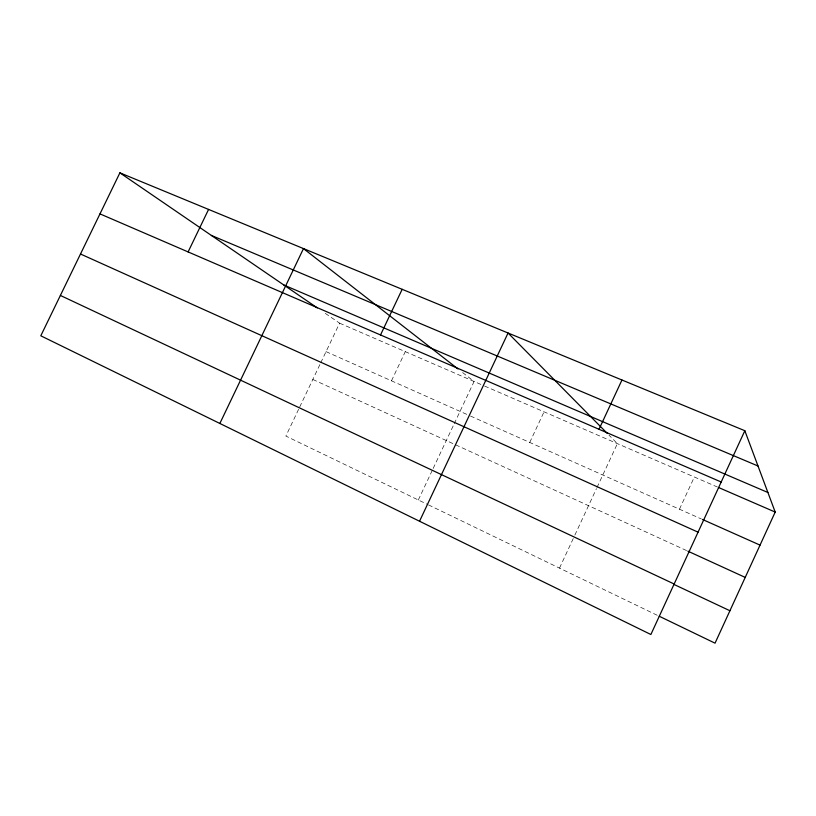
<?xml version="1.0" encoding="UTF-8"?>
<svg xmlns="http://www.w3.org/2000/svg" width="816" height="816" viewBox="0 0 816 816"><rect width="100%" height="100%" fill="white"/><g stroke="black" fill="none" stroke-linecap="round" stroke-linejoin="round"><path stroke-width="0.61" stroke-dasharray="4.08 3.06" d="M679.473 509.204L694.345 477.003M559.501 568.109L573.821 537.326M574.872 535.072L596.455 488.641M596.986 487.509L617.396 443.629L608.981 435.122M529.727 442.445L544.058 411.825M418.322 499.984L432.113 470.689M433.163 468.455L453.686 424.84M454.216 423.718L474.086 381.49L462.029 372.096M391.486 380.807L405.287 351.655M298.625 409.275L285.865 436.07L427.36 504.349M299.696 407.011L320.229 363.875M320.749 362.763L339.599 323.167L323.36 312.059M339.599 323.167L483.419 385.529M484.582 386.039L717.448 487.03M326.043 351.635L469.322 415.507M470.485 416.027L701.342 518.956M312.814 379.45L686.725 550.627M428.492 504.89L658.114 615.703"/><path stroke-width="1.22" d="M744.835 430.715L650.872 634.511L40.8 335.794L119.901 172.829L744.835 430.715L775.2 512.071L715.04 643.171L659.257 616.243M599.015 429.277L621.965 380.011M419.546 521.24L508.052 333.01L607.298 433.418M380.511 334.968L402.166 289.313M219.851 423.473L303.481 248.594L458.011 368.965M188.108 251.92L208.58 209.426M211.364 235.416L758.003 465.997M283.835 285.008L767.897 492.497M99.98 213.884L721.191 482.001M718.6 487.529L775.2 512.071M702.494 519.466L760.033 545.119M80.498 254.011L698.057 532.165M687.878 551.157L745.222 577.402M60.384 295.453L674.149 584.011M673.934 584.409L729.922 610.745M119.901 172.829L317.271 307.887"/></g></svg>
